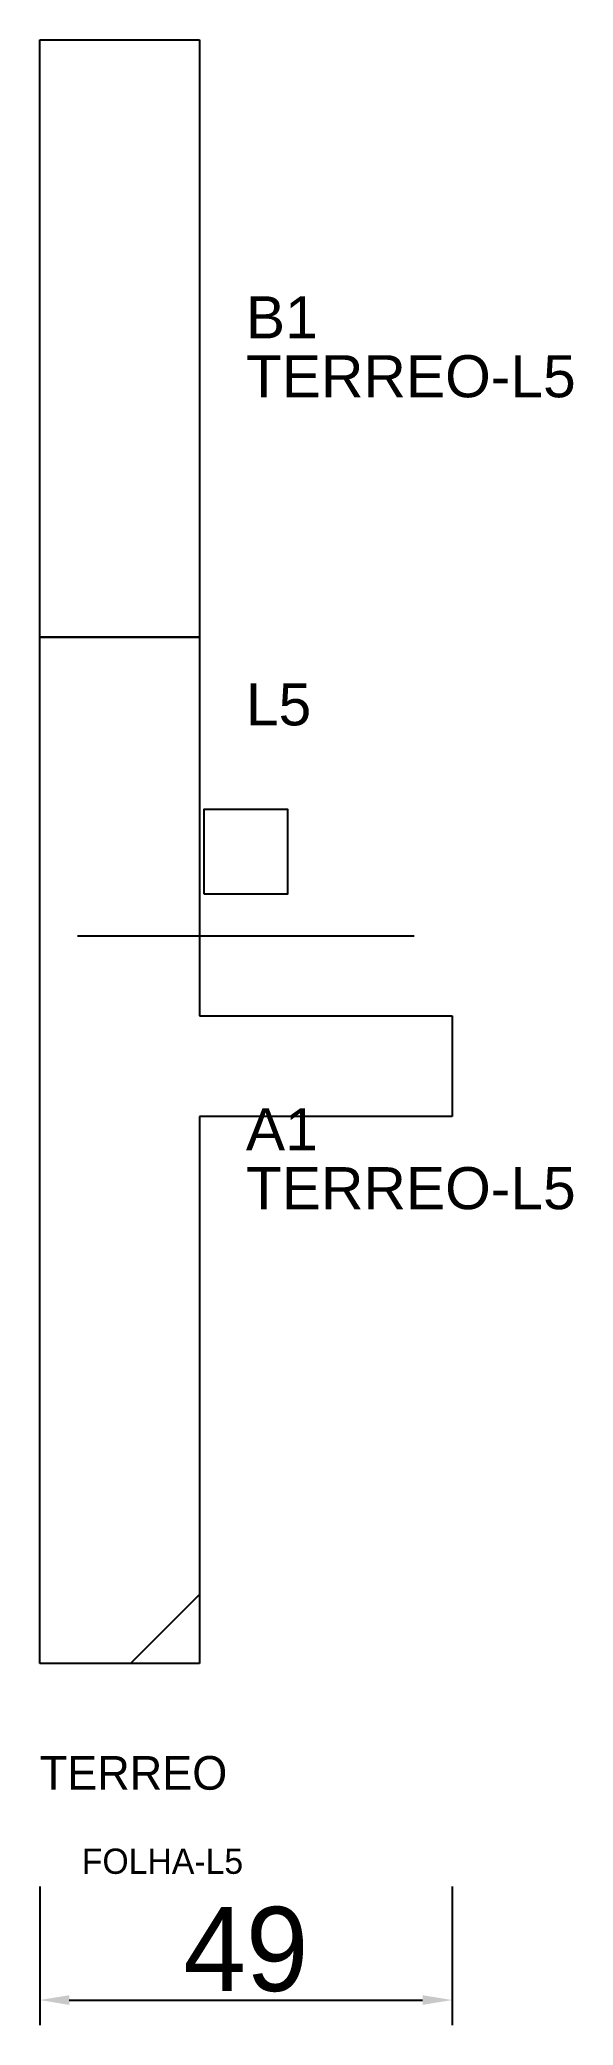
# Model space of a CAD drawing. Header units: metres. Extents: x 222 to 286, y -34 to 202.
import ezdxf

# ---------------------------------------------------------------- set-up
doc = ezdxf.new("R2010")
doc.units = ezdxf.units.M
for name, color, linetype in [('3', 3, 'CONTINUOUS'), ('AUX00', 7, 'CONTINUOUS'), ('COTA', 241, 'CONTINUOUS'), ('FOLHA', 255, 'CONTINUOUS'), ('Hachura', 251, 'CONTINUOUS'), ('NOMENCLATURA', 7, 'CONTINUOUS'), ('Nível', 160, 'CONTINUOUS'), ('Painéis', 200, 'CONTINUOUS'), ('Pilares', 5, 'CONTINUOUS'), ('SARR_2.2x7', 40, 'CONTINUOUS')]:
    doc.layers.add(name, color=color, linetype=linetype)
doc.styles.add('ARIAL', font='Arial.ttf')
doc.styles.add('STR_STANDARD', font='arial.ttf')
doc.dimstyles.new('EZ DXF', dxfattribs={"dimtxt": 10, "dimasz": 3.5, "dimexe": 3, "dimexo": 1.5, "dimgap": 1, "dimtad": 1, "dimdec": 1, "dimdsep": 46, "dimcen": 2.5, "dimazin": 3, "dimtfac": 1, "dimtmove": 0, "dimatfit": 3})

msp = doc.modelspace()

# ---------------------------------------------------------------- hatches: boundary and pattern name
at = {"layer": 'Hachura'}
h = msp.add_hatch(dxfattribs=at)
h.set_pattern_fill('ANSI31', scale=50)
h.paths.add_polyline_path([(222.2, 8.5), (222.2, 201.5), (241.2, 201.5), (241.2, 85.5), (271.2, 85.5), (271.2, 73.5), (241.2, 73.5), (241.2, 8.5)])
h = msp.add_hatch(dxfattribs=at)
h.set_pattern_fill('ANSI31', scale=50)
h.paths.add_polyline_path([(222.2, 8.5), (222.2, 201.5), (241.2, 201.5), (241.2, 85.5), (271.2, 85.5), (271.2, 73.5), (241.2, 73.5), (241.2, 8.5)])

# ---------------------------------------------------------------- linework, layer by layer
at = {"layer": '3'}
msp.add_lwpolyline([(222.2, 130.5), (241.2, 130.5)], close=True, dxfattribs=at)
msp.add_lwpolyline([(222.2, 130.5), (241.2, 130.5)], close=True, dxfattribs=at)
at = {"layer": 'Painéis', "color": 200}
for p, q in [((222.2, 8.5), (222.2, 201.5)), ((222.2, 201.5), (241.2, 201.5)), ((222.2, 8.5), (222.2, 201.5)), ((222.2, 201.5), (241.2, 201.5)), ((241.2, 201.5), (241.2, 85.5)), ((241.2, 201.5), (241.2, 85.5)), ((241.2, 85.5), (271.2, 85.5)), ((241.2, 85.5), (271.2, 85.5)), ((271.2, 85.5), (271.2, 73.5)), ((271.2, 85.5), (271.2, 73.5)), ((271.2, 73.5), (241.2, 73.5)), ((241.2, 73.5), (241.2, 8.5)), ((271.2, 73.5), (241.2, 73.5)), ((241.2, 73.5), (241.2, 8.5)), ((241.2, 8.5), (222.2, 8.5)), ((241.2, 8.5), (222.2, 8.5))]:
    msp.add_line(p, q, dxfattribs=at)
at = {"layer": 'Pilares'}
msp.add_lwpolyline([(241.7, 100), (251.7, 100), (251.7, 110), (241.7, 110)], close=True, dxfattribs=at)
msp.add_lwpolyline([(241.7, 100), (251.7, 100), (251.7, 110), (241.7, 110)], close=True, dxfattribs=at)
at = {"layer": 'SARR_2.2x7'}
msp.add_line((226.7, 95), (266.7, 95), dxfattribs=at)
msp.add_line((226.7, 95), (266.7, 95), dxfattribs=at)

# ---------------------------------------------------------------- texts
at = {"layer": '3', "style": 'STR_STANDARD'}
for s, p in [('B1', (246.7, 166)), ('B1', (246.7, 166)), ('A1', (246.7, 69.5)), ('A1', (246.7, 69.5))]:
    msp.add_text(s, height=5, dxfattribs=at).set_placement(p)
at = {"layer": 'AUX00', "style": 'STR_STANDARD'}
for p in [(246.7, 159), (246.7, 159), (246.7, 62.5), (246.7, 62.5)]:
    msp.add_text('TERREO-L5', height=5, dxfattribs=at).set_placement(p)
at = {"layer": 'FOLHA'}
msp.add_text('FOLHA-L5', height=3, dxfattribs=at).set_placement((227.2, -16.5))
msp.add_text('FOLHA-L5', height=3, dxfattribs=at).set_placement((227.2, -16.5))
at = {"layer": 'NOMENCLATURA', "insert": (246.7, 125), "char_height": 5, "attachment_point": 1, "style": 'ARIAL'}
msp.add_mtext('L5', dxfattribs=at)
msp.add_mtext('L5', dxfattribs=at)
at = {"layer": 'Nível'}
msp.add_text('TERREO', height=4, dxfattribs=at).set_placement((222.2, -6.5))
msp.add_text('TERREO', height=4, dxfattribs=at).set_placement((222.2, -6.5))

# ---------------------------------------------------------------- dimensions: what is measured, and where the dimension line sits
at = {"layer": 'COTA'}
msp.add_linear_dim(base=(222.2, -31.5), p1=(222.2, -16.5), p2=(271.2, -16.5), dimstyle='EZ DXF', dxfattribs=at).render()
msp.add_linear_dim(base=(222.2, -31.5), p1=(222.2, -16.5), p2=(271.2, -16.5), dimstyle='EZ DXF', dxfattribs=at).render()

doc.saveas('drawing.dxf')
